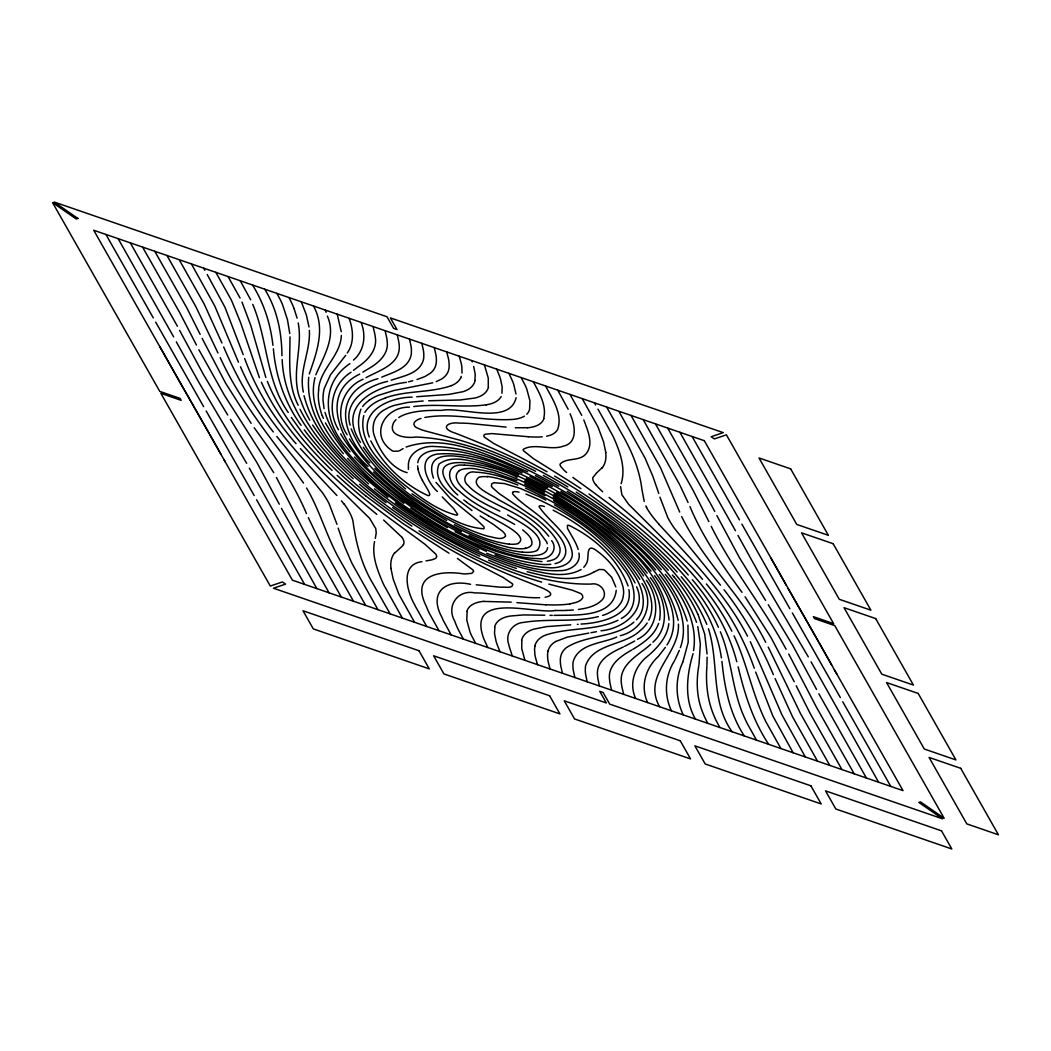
<?xml version="1.0" encoding="UTF-8"?>
<svg xmlns="http://www.w3.org/2000/svg" width="1051" height="1051" viewBox="0 0 1051 1051"><rect width="100%" height="100%" fill="white"/><g stroke="black" fill="none" stroke-linecap="round" stroke-linejoin="round"><path stroke-width="1.5" d="M707.113 657.203L706.942 665.138M669.106 620.037C662.13 561.011 599.582 523.7 554.022 494.272M341.339 335.479C340.642 356.118 319.74 369.164 318.545 389.816M706.903 666.216C705.615 683.058 707.349 700.268 714.063 715.889A179.813 59.132 29.1 0 0 716.335 720.96L719.843 727.489M408.458 467.419C406.868 452.902 422.489 445.204 435.127 446.53C476.996 448.146 515.896 467.117 552.248 486.495M408.458 467.577L408.353 469.442M516.107 397.725C509.551 425.694 460.64 406.277 441.499 410.389A371.266 122.1 29.1 0 0 433.17 410.376L428.322 410.534A266.192 87.535 29.1 0 0 417.759 411.48L416.354 411.69A214.47 70.535 29.1 0 0 407.499 413.647L406.382 414.002A172.811 56.833 29.1 0 0 398.776 417.523M462.02 373.079L461.823 366.536A187.84 61.773 29.1 0 0 461.192 363.212L459.234 356.158M620.602 486.626L621.837 494.64L628.564 504.257L691.742 567.054A373.499 122.836 29.1 0 1 700.702 577.17L702.528 579.324M547.663 547.637C546.717 554.468 537.967 555.651 532.384 555.624M699.033 664.14L700.347 643.908L697.785 626.58M698.889 665.191C696.064 680.93 696.577 697.444 702.685 712.394A219.409 72.164 29.1 0 0 704.525 716.821L707.625 723.285M668.817 623.663C667.477 636.052 658.99 645.984 650.135 654.09M693.555 650.608C698.074 622.258 682.611 595.418 665.257 574.306M308.692 377.335C304.54 429.412 351.967 467.275 387.911 497.281M417.772 462.729C418.824 455.004 427.192 451.181 434.168 450.511C459.812 448.251 484.734 457.789 508.237 466.854A138.075 45.403 29.1 0 1 522.137 472.924M693.056 653.669C686.947 674.125 683.767 698.889 695.407 719.068M374.563 541.58C371.634 555.769 377.375 569.892 382.814 582.74A241.94 79.561 29.1 0 0 383.943 585.131L402.323 618.054M501.944 393.219L502.168 386.965L500.618 379.516A193.003 63.467 29.1 0 0 499.409 375.824L496.703 369.137M309.296 373.946C316.811 352.164 325.784 328.162 313.474 305.999M474.934 380.423L475.223 374.301L473.659 366.431M521.795 640.44L521.743 648.559L524.909 660.343M659.529 620.143C663.733 596.377 646.969 575.225 632.426 558.396C609.685 533.685 582.241 513.689 553.207 497.005M488.268 386.86L488.268 378.071L484.432 364.907M621.154 483.67C625.989 468.247 620.09 452.232 613.915 438.136A241.94 79.561 29.1 0 0 612.772 435.745L598.019 409.194M494.876 627.171L494.522 633.569L496.098 641.36A193.003 63.467 29.1 0 0 497.32 645.038L500.026 651.725M375.299 538.362L376.232 532.91L375.759 528.627L369.676 518.393L320.713 470.309L300.336 448.646M535.051 645.866L534.617 648.651A129.996 42.749 29.1 0 0 534.565 649.636L534.893 654.326A187.84 61.773 29.1 0 0 535.524 657.65L537.481 664.705M548.123 650.871L547.794 652.408A130.915 43.052 29.1 0 0 547.545 655.062L547.716 658.701A179.971 59.184 29.1 0 0 548.241 661.999L550.015 669.04M315.024 377.611C307.68 405.936 325.823 433.078 343.335 453.638M467.143 611.419L466.775 619.985L469.915 631.69A138.285 45.469 29.1 0 0 471.426 635.33L475.604 643.304M315.852 374.787C323.629 356.394 336.556 336.675 327.36 316.101M680.339 647.666C689.929 621.68 675.373 594.577 659.411 574.529M543.709 418.561C546.888 405.568 539.216 392.772 533.33 381.763M363.804 415.552C357.55 442.392 382.065 464.319 399.59 480.964C416.748 494.601 434.864 509.656 456.476 515.148A6.385 2.102 29.1 0 0 457.632 514.32L453.704 508.658A85.538 28.127 29.1 0 0 452.547 507.449L442.235 496.913M461.244 376.389L460.64 377.848M682.953 661.762L688.195 642.345L687.945 625.135M682.769 662.261C674.913 678.92 675.399 698.298 683.255 714.877M679.327 650.372L674.965 659.897M648.835 620.156C656.888 603.563 647.193 584.842 637.563 571.192C615.61 541.475 585.249 519.102 553.641 500.565M674.479 660.856C664.941 675.793 663.89 694.685 671.379 710.739M360.9 409.181C349.182 442.156 383.628 469.455 405.62 488.938M666.965 644.946C681.757 622.599 669.237 594.551 654.537 575.633M347.303 352.965C354.502 342.81 353.189 329.449 349.129 318.361M647.166 623.033L646.877 623.453A298.418 98.137 29.1 0 1 640.112 630.653C624.557 645.761 593.736 643.015 585.643 665.533A141.53 46.546 29.1 0 0 585.394 667.254L585.289 670.866A179.012 58.869 29.1 0 0 585.683 674.703L587.194 681.797M665.388 647.363L658.438 656.297M345.7 355.356L330.513 374.734L324.312 388.358A306.025 100.646 29.1 0 0 323.025 400.378L324.089 408.708M394.703 553.062L401.692 546.704A78.47 25.802 29.1 0 0 403.492 544.51M602.013 467.8L597.796 471.833M658.084 656.717C645.485 668.291 640.164 686.526 647.6 702.515M636.38 619.775C647.836 608.03 643.251 589.506 635.474 577.065C616.162 545.811 585.604 523.359 554.481 504.861M583.765 567.29L584.658 566.253A134.607 44.273 29.1 0 0 586.208 563.783C589.9 559.487 585 543.525 594.787 549.397C607.964 558.37 619.249 571.652 623.098 587.364A150.385 49.463 29.1 0 1 623.571 593.907L623.02 597.612A174.019 57.227 29.1 0 1 620.655 603.221L618.408 606.217A201.477 66.252 29.1 0 1 613.324 610.5L608.214 613.285A238.367 78.391 29.1 0 1 603.852 615.006L602.604 615.413M353.491 360.099C364.382 350.876 366.326 335.269 361.071 322.473M652.934 642.2C672.115 625.332 664.416 595.523 650.333 577.603M349.865 363.685C319.189 384.088 324.023 423.422 347.185 448.199A190.77 62.745 29.1 0 0 349.957 451.746M649.295 654.878C635.619 664.666 628.196 682.335 635.645 698.403M650.714 644.342C638.798 655.115 618.33 664.56 621.469 683.899A208.886 68.696 29.1 0 0 621.916 686.907L623.65 694.277M633.924 622.139C614.756 638.272 586.984 634.489 566.45 647.587A140.414 46.178 29.1 0 0 561.181 654.826L560.695 656.678A133.582 43.932 29.1 0 0 560.328 659.7L560.367 662.524A175.372 57.674 29.1 0 0 560.84 666.295L562.482 673.323M596.994 472.477L592.843 477.627A27.733 9.117 29.1 0 0 595.667 484.629M351.06 372.225C331.696 384.324 326.782 410.521 338.475 429.741M353.491 370.32L357.76 367.075M358.43 366.549C368.113 360.007 377.585 349.602 375.26 336.977A208.886 68.696 29.1 0 0 374.813 333.955L373.079 326.585M369.229 400.286L367.272 401.784A239.562 78.786 29.1 0 0 362.648 406.527M581.124 569.55C563.27 579.272 541.541 572.414 523.096 568.157C476.957 554.521 434.221 530.939 395.347 502.864M637.497 639.31C660.028 628.183 660.067 598.518 646.352 580.297M359.718 374.117C317.796 394.361 342.114 443.627 368.047 466.513M459.392 470.612C451.024 476.97 461.271 487.244 466.749 491.763C476.615 500.04 488.334 505.61 499.856 511.154M537.324 550.251C549.042 535.287 517.92 521.296 507.607 514.977M362.845 372.146L367.114 369.532M367.863 369.072C377.926 363.528 389.015 354.292 387.175 341.457A194.685 64.032 29.1 0 0 386.755 337.988L385.139 330.723M524.383 416.157L522.728 417.05A107.675 35.406 29.1 0 1 512.901 419.428C483.539 421.372 454.124 412.36 424.854 417.444M632.965 649.282C642.844 643.265 653.275 636.289 657.9 625.2A278.975 91.739 29.1 0 0 658.596 623.374M407.144 472.648C390.538 468.286 378.413 449.526 373.617 433.511A150.385 49.463 29.1 0 1 373.144 426.956L373.696 423.264A174.019 57.227 29.1 0 1 376.061 417.641L378.321 414.659A201.477 66.252 29.1 0 1 383.392 410.363L388.515 407.591A240.548 79.114 29.1 0 1 394.401 405.371L407.841 402.428L423.185 400.996M631.887 649.938C621.023 655.995 607.557 665.086 609.541 679.419A194.685 64.032 29.1 0 0 609.961 682.874L611.577 690.139M621.325 618.435C640.361 608.608 635.369 582.99 623.887 569.13C605.875 543.866 580.52 524.357 553.115 510.182M634.725 641.005L624.583 646.365M555.782 641.478L567.146 637.182L588.823 633.083M594.143 571.902L599.267 569.458L603.195 569.616A3.495 1.143 29.1 0 1 604.903 570.391L611.682 577.301L615.794 586.905M363.094 379.24C341.47 388.2 334.139 415.447 347.158 434.759M593.841 572.086C573.373 583.62 548.517 577.078 527.155 571.718M403.137 448.632L399.59 450.59A71.744 23.595 29.1 0 1 398.395 451.115L393.521 451.26A3.495 1.143 29.1 0 1 391.826 450.472C369.019 435.101 384.495 406.553 409.43 407.184M365.998 377.637C379.096 370.491 400.825 364.263 399.209 345.464A185.856 61.116 29.1 0 0 398.828 342.061L397.291 334.888M623.388 646.956C611.748 652.251 595.746 660.054 597.52 675.399A185.856 61.116 29.1 0 0 597.888 678.815L599.425 685.988M406.093 447.056C447.161 433.078 490.318 456.213 527.655 471.794M617.988 620.261C595.168 631.204 568.709 627.066 545.18 635.251A128.458 42.25 29.1 0 0 534.906 645.8M451.536 385.612C430.187 393.087 406.632 390.236 385.27 397.909M377.953 378.649C331.275 391.826 341.05 434.917 369.781 462.913M518.012 543.525C526.065 538.716 513.939 530.676 509.604 527.878A39.071 12.848 29.1 0 0 505.807 525.526L504.467 524.738A85.026 27.957 29.1 0 0 500.223 522.321L488.308 515.739M620.248 635.671C643.081 630.245 655.771 603.786 642.043 583.476M381.763 377.138C392.654 372.474 408.038 368.691 411.072 355.343A141.53 46.546 29.1 0 0 411.335 353.622L411.427 349.996A179.012 58.869 29.1 0 0 411.046 346.173L409.522 339.066M436.244 381.618L440.947 379.385A133.897 44.037 29.1 0 0 448.672 370.031L448.935 368.467A130.915 43.052 29.1 0 0 449.184 365.814L449.013 362.175A179.971 59.184 29.1 0 0 448.488 358.864L446.714 351.835M513.532 491.802L512.98 492.078A8.934 2.943 29.1 0 0 513.046 494.364C523.056 505.242 536.535 512.376 546.967 522.886C556.071 531.78 574.976 549.844 560.472 561.576A93.631 30.794 29.1 0 1 555.02 563.625M616.74 636.985C602.775 643.488 579.022 643.304 573.307 661.158A137.523 45.219 29.1 0 0 572.926 663.89L572.926 666.741A175.622 57.752 29.1 0 0 573.334 670.525L574.884 677.58M421.017 418.429C417.786 419.257 411.558 422.279 414.764 426.246A3.731 1.222 29.1 0 0 416.616 427.678L421.28 429.714A50.028 16.448 29.1 0 0 426.772 431.33L460.43 440.356A180.338 59.303 29.1 0 1 535.603 471.282M387.583 381.355C367.561 385.835 342.81 401.088 350.154 425.13M417.011 379.542L424.932 376.547L430.266 373.289A140.414 46.178 29.1 0 0 435.548 366.05L436.02 364.185A133.582 43.932 29.1 0 0 436.388 361.163L436.349 358.338A175.372 57.674 29.1 0 0 435.876 354.568L434.234 347.539M391.208 380.226C402.822 376.113 419.73 373.696 423.422 359.718A137.523 45.219 29.1 0 0 423.789 356.972L423.803 354.134A175.622 57.752 29.1 0 0 423.395 350.338L421.845 343.283M432.723 382.814L393.941 390.499L377.953 395.491A283.376 93.197 29.1 0 0 369.216 400.273M412.767 380.738L408.497 381.828M406.448 382.314C375.352 386.151 336.084 405.279 360.427 442.353M421.937 561.681C400.116 564.269 406.803 590.885 414.239 603.97A163.588 53.798 29.1 0 0 415.46 606.44L426.745 626.475M601.027 630.771C622.415 628.945 647.652 610.644 636.617 586.786M546.586 436.244L550.474 435.18A94.8 31.175 29.1 0 0 557.831 428.992C562.719 413.923 552.3 398.697 545.548 385.98M596.429 631.717L590.951 632.715M569.957 603.786L570.929 603.616A148.257 48.753 29.1 0 0 574.463 602.801C577.971 602.17 585.775 598.689 581.663 594.327A3.587 1.182 29.1 0 0 580.559 593.473L572.427 590.215L548.832 584.106M486.35 404.845C462.269 407.998 437.86 403.387 413.739 406.566M426.036 560.892L430.91 560.038A116.411 38.283 29.1 0 0 432.158 559.763L435.626 558.423L436.704 556.675A13.965 4.598 29.1 0 0 435.692 554.022L424.985 544.273L384.771 514.754A295.016 97.02 29.1 0 1 337.148 475.341M524.883 548.438L525.631 548.307M545.114 597.244C562.508 593.815 534.105 585.105 530.558 583.252C472.622 561.155 417.47 531.175 369.124 492.183A215.337 70.824 29.1 0 1 359.652 484.314M578.457 609.462L581.729 608.963A209.74 68.972 29.1 0 0 590.334 606.874A175.753 57.792 29.1 0 0 596.981 603.944L597.743 603.458A145.524 47.86 29.1 0 0 600.41 601.448C609.711 594.643 601.277 581.912 591.201 584.067C555.611 584.816 520.941 574.148 488.584 560.144M412.163 397.173C390.841 397.068 358.562 410.507 369.295 437.019M483.788 601.422L511.246 602.144M581.032 624.058C600.857 623.112 633.372 615.912 628.905 589.598M416.695 396.726L448.895 394.401L462.992 391.695A122.783 40.385 29.1 0 0 475.144 380.541M527.379 427.704L515.305 427.783M573.334 610.014L566.791 610.408M542.237 436.835L539.78 436.993A164.744 54.179 29.1 0 1 528.311 436.717M578.168 624.307L577.393 624.373M570.732 624.846L546.533 626.619L533.724 629.168A122.783 40.385 29.1 0 0 521.585 640.335M539.715 597.691L538.165 597.73A211.553 69.576 29.1 0 1 527.497 597.415L482.343 593.132A180.759 59.447 29.1 0 0 474.921 592.922C457.697 589.138 446.005 606.23 454.728 621.088A188.72 62.062 29.1 0 0 455.924 624.32A210.87 69.353 29.1 0 0 456.699 626.186A188.589 62.022 29.1 0 0 458.262 629.588L463.386 639.1M428.703 400.759L460.062 399.984L474.71 398.066A117.37 38.598 29.1 0 0 488.531 386.991M464.332 465.238C444.218 462.821 446.951 482.698 459.156 490.935C471.952 503.035 488.058 510.641 503.639 518.445A79.81 26.249 29.1 0 1 510.405 521.992L512.047 522.925A41.055 13.505 29.1 0 1 514.714 524.475M542.001 561.615C469.508 552.931 404.044 508.894 354.397 457.08M554.008 615.4C574.818 614.743 612.904 618.33 616.241 590.347M552.261 615.374L550.015 615.321M555.23 610.486C535.774 614.375 471.216 592.015 482.107 633.582A278.646 91.634 29.1 0 0 482.921 636.289A155.587 51.171 29.1 0 0 484.235 639.836L487.809 647.521M544.786 615.203L523.451 614.927L510.366 616.031A112.877 37.127 29.1 0 0 494.548 626.987M545.942 604.824L516.908 602.643M528.338 436.743L491.737 433.577L485.299 434.208L483.907 435.101L483.933 436.415A5.557 1.826 29.1 0 0 484.511 437.242L493.707 443.456L527.72 461.192A275.874 90.728 29.1 0 1 541.173 468.47L547.019 471.741M470.559 584.29C445.65 578.851 428.322 592.225 441.854 617.16A153.551 50.501 29.1 0 0 443.391 620.655L451.168 634.896M506.135 427.1L469.206 423.435A217.071 71.389 29.1 0 0 459.497 423.119C447.371 421.569 439.397 428.296 455.267 433.13C494.023 448.291 532.332 464.989 567.816 486.902M509.236 544.168C489.805 541.764 471.728 533.409 454.4 524.685M522.478 552.195C503.784 550.212 486.101 543.117 469.088 535.471M476.221 584.803L498.568 587.023A172.009 56.57 29.1 0 0 501.958 587.22C504.966 586.747 512.573 588.823 512.796 584.448A5.557 1.826 29.1 0 0 512.205 583.62L503.022 577.419L473.108 561.851A248.851 81.833 29.1 0 1 419.007 530.847M541.685 582.109C488.084 566.358 438.004 539.859 392.627 507.502M503.797 550.593C455.201 534.841 410.507 507.199 373.525 472.057M516.396 568.433C464.726 550.934 416.787 523.056 374.445 488.807M525.96 494.062C569.511 511.916 612.352 540.608 635.093 582.885M495.047 554.81C512.047 561.168 529.665 566.725 547.913 567.593C558.134 568.972 575.068 564.492 571.915 551.026C567.422 532.226 549.2 521.795 539.084 506.7A6.385 2.102 29.1 0 1 540.227 505.715L541.974 505.886A13.216 4.349 29.1 0 1 544.405 506.543M516.947 480.714L493.445 472.438L474.237 468.68A67.987 22.36 29.1 0 0 459.313 470.559M486.337 551.341C423.881 523.004 360.073 484.156 325.429 422.936M486.705 553.273C510.077 562.535 534.723 571.849 560.262 570.614C569.787 570.824 581.374 563.888 578.917 553.049M517.039 477.377C501.327 466.986 413.253 444.258 453.165 490.646A53.548 17.604 29.1 0 0 457.776 495.021M518.655 474.776C504.454 468.234 418.167 433.879 433.459 478.113M525.447 488.124C569.734 508.815 613.311 537.271 639.849 579.324M478.993 549.936C430.253 527.655 384.311 497.662 347.539 458.381M524.646 484.051C570.049 505.557 614.126 534.512 643.619 575.948M479.755 556.215C415.854 525.421 352.847 484.866 312.646 425.064M524.777 480.806C571.008 502.904 615.439 532.266 647.153 573.123M526.406 478.31C573.11 501.025 617.752 530.702 651.016 571.061M529.901 476.602C576.776 499.948 621.299 530.006 655.653 569.905M461.336 531.74C418.377 509.249 375.627 480.741 349.418 438.937M535.419 475.643C582.057 499.777 626.383 530.085 661.315 569.629M455.07 531.767C481.24 544.838 508.999 558.002 538.756 558.62C549.187 560.419 558.725 549.857 551.63 540.621M544.904 495.717C523.096 484.747 500.105 473.226 475.262 472.149C466.591 470.191 460.811 479.9 468.234 485.588A24.239 7.974 29.1 0 0 473.147 490.278C490.344 503.455 511.811 509.564 529.008 522.794A42.657 14.031 29.1 0 1 538.27 530.624L546.546 541.725A51.946 17.079 29.1 0 1 547.269 543.761M545.285 489.438C525.04 478.625 503.889 469.193 481.673 463.241C468.155 460.601 451.234 454.952 439.055 464.095C430.542 484.248 459.011 499.619 471.965 510.563M543.301 475.433C589.348 500.499 633.175 531.07 668.318 570.286M547.781 487.519C513.624 470.349 476.629 450.787 437.308 454.085C415.868 457.421 426.732 482.054 437.334 491.474M447.384 527.628C406.33 503.968 365.393 475.236 340.616 433.866M446.714 520.547C408.957 498.043 368.507 470.94 351.192 428.834M558.672 486.232C514.688 461.783 466.986 439.082 415.854 437.019C406.829 438.438 387.07 436.388 393.626 422.686A122.074 40.148 29.1 0 1 396.03 419.717M556.505 492.407C605.481 523.503 663.917 560.13 678.145 620.34M554.586 476.09C599.412 502.378 642.266 533.199 677.107 572.033M560.919 491.448C611.248 523.529 668.383 561.168 687.157 621.075M567.251 491.29C618.632 524.278 674.046 563.06 696.563 622.337M448.974 553.194L403.137 523.674L366.313 496.348M576.237 492.104C627.841 526.131 681.547 565.963 706.824 624.347M457.369 558.423L472.963 569.931A8.237 2.706 29.1 0 1 473.673 571.324L471.899 573.334L465.632 573.925A145.55 47.86 29.1 0 1 463.741 573.899C439.581 570.089 410.376 574.805 426.351 606.361A201.28 66.2 29.1 0 0 429.439 613.482L438.963 630.679M480.097 515.949L491.027 522.899A91.949 30.243 29.1 0 1 493.628 524.594L502.496 531.241A12.927 4.257 29.1 0 1 505.518 536.246C501.327 540.858 493.51 537.008 488.295 536.338C471.676 531.661 456.095 523.91 441.144 515.384C411.493 497.688 382.695 476.287 363.318 447.227M411.9 526.104C371.752 499.422 333.206 468.772 304.264 429.833M580.875 488.636L579.246 487.559A315.602 103.786 29.1 0 0 569.038 480.964L533.698 458.814L523.753 450.932A8.237 2.706 29.1 0 1 523.043 449.539C533.435 442.642 550.947 450.918 563.467 446.11C578.589 442.76 574.792 424.105 570.076 413.766M588.967 494.036L630.403 524.515A253.816 83.476 29.1 0 1 678.657 569.287C694.527 586.589 708.755 605.757 718.411 627.263M410.718 508.159C450.485 534.46 494.088 559.119 542.211 564.505A99.832 32.831 29.1 0 0 550.816 564.321M466.762 502.194L463.767 499.961M411.966 493.839C433.748 508.211 457.067 526.879 483.749 528.798A8.934 2.943 29.1 0 0 483.67 526.512L476.812 519.943A91.253 30.006 29.1 0 0 474.632 518.222L450.551 498.713L435.994 482.396M386.006 502.641C352.361 476.931 319.373 447.634 300.021 409.286M572.848 477.443C613.731 506.858 654.957 536.851 688.274 574.989M522.689 529.888C526.853 533.488 532.87 538.007 531.845 544.208A47.308 15.555 29.1 0 1 525.539 548.241M376.849 514.373C331.722 477.141 285.977 436.559 261.397 382.249M383.615 520.022L401.324 536.667M609.081 497.451C655.679 535.984 704.209 576.132 731.824 631.191M368.559 483.867C341.365 459.747 313.224 432.027 304.041 395.649M353.202 478.678C318.729 447.673 283.993 408.314 282.167 359.547M332.077 470.454C305.539 444.941 281.077 415.92 267.335 381.368M374.839 468.378C411.887 504.874 457.724 534.407 508.421 547.335A66.318 21.808 29.1 0 0 524.948 548.491M318.006 451.562L303.411 434.339L291.337 417.431M336.885 495.481C300.152 456.462 261.935 416.8 240.508 366.825M658.714 524.094C691.006 559.119 725.426 593.408 747.511 636.21M296.027 443.693C274.166 418.534 256.168 389.868 244.66 358.509M681.193 576.749L685.107 581.479A279.211 91.818 29.1 0 1 695.46 595.273C708.61 613.889 718.135 635.277 721.406 657.926M692.307 579.692C712.67 603.497 728.882 631.231 736.751 661.696M672.351 574.989L673.901 576.854M595.746 484.656L598.439 487.677A65.806 21.637 29.1 0 0 602.709 491.815M706.403 583.988C727.187 608.949 743.517 637.537 754.263 668.213M341.444 500.854L343.822 503.849M276.833 436.507L322.499 492.774A172.443 56.715 29.1 0 1 328.924 503.284L336.99 524.357M720.513 585.157L674.216 528.088A172.443 56.715 29.1 0 1 667.792 517.591L659.936 497.176M273.286 431.935C253.015 405.988 236.606 377.217 223.679 346.975M724.047 589.742C744.226 615.65 760.477 644.421 773.352 674.597M548.78 536.246C535.59 519.575 516.251 509.485 497.99 499.383C492.63 495.021 468.693 486.245 478.704 477.351A46.494 15.292 29.1 0 1 487.546 476.747M741.993 592.344C722.3 565.267 702.909 537.6 689.929 506.543M254.184 427.731C273.812 454.925 293.465 482.488 306.472 513.611M745.08 596.797L770.79 637.142L794.214 681.705M301.085 425.353C284.821 403.006 275.664 376.192 273.378 348.761M251.097 423.29L225.623 383.208L202.147 338.435M303.516 483.092C274.613 442.09 241.099 403.794 220.25 357.655M765.562 600.384L739.221 557.293L716.874 515.581M230.445 419.362L257.035 462.782L279.29 504.204M768.281 604.719L792.507 644.972L816.535 689.377M227.725 415.027L203.671 374.931L179.616 330.408M288.237 412.478C265.798 380.252 267.729 339.486 252.739 304.396M306.59 488.032C320.397 511.443 327.045 538.27 340.852 561.694L365.695 605.429M789.879 608.739L741.875 524.147M792.375 612.996L840.353 697.575M203.644 406.684L155.693 322.118M206.154 410.954L254.184 495.546M273.746 472.674L224.297 395.097L198.889 349.76M818.361 641.307L788.211 588.691M178.368 379.569L208.991 433.025M834.389 669.763L836.938 674.269M770.869 557.923L786.279 585.276M818.86 642.2L831.656 664.928M692.083 436.48L739.47 519.917M842.757 701.805L890.801 786.411M679.879 432.276L735.464 530.702M878.597 782.207L811.07 661.854M667.661 428.072L710.108 502.838M866.379 778.003L818.847 693.778M655.456 423.855L693.069 490.239L708.873 521.638M854.174 773.786L816.469 707.257L788.749 654.064M643.238 419.651L679.406 484.183M841.956 769.582L810.203 713.563L796.224 685.804M631.034 415.434L660.462 467.656L679.695 512.047M829.751 765.364L800.573 713.695L768.242 647.061M619.236 411.966L645.012 458.026L652.697 475.893L658.767 493.405M817.533 761.16L792.599 716.927L775.112 678.591M606.611 407.026L623.493 436.769C632.492 452.745 639.442 470.191 641.806 488.465M805.316 756.956L781.944 714.838L750.348 641.714M594.393 402.809L595.615 404.963M793.111 752.739L772.813 715.902L755.669 672.062M582.188 398.605L597.204 425.497A180.483 59.355 29.1 0 1 598.347 427.902L603.55 441.801L605.783 452.442M780.893 748.535L766.179 722.273A235.069 77.301 29.1 0 1 764.865 719.633C751.938 692.688 746.749 662.866 734.058 635.842M569.97 394.401L581.729 415.342M768.688 744.331C753.12 720.92 744.555 693.975 738.144 666.873M557.753 390.184L568.157 409.233M756.47 740.114L747.314 723.64A249.481 82.044 29.1 0 1 744.739 718.24C731.864 690.835 732.061 659.581 720.355 631.809M744.266 735.91C729.736 713.747 724.481 687.354 721.945 661.407M252.463 284.966C263.972 303.122 270.527 324.036 272.932 345.319M240.245 280.748L250.677 299.811M228.041 276.544L240.088 298.064M215.823 272.327L230.55 298.602A235.069 77.301 29.1 0 1 231.864 301.243L240.705 322.933L259.426 377.703M414.541 622.258L399.511 595.378A180.483 59.355 29.1 0 1 398.368 592.961L393.179 579.075L390.933 568.42M203.618 268.123L204.84 270.278M207.231 274.508L224.927 307.207L243.201 354.634M191.4 263.919L214.785 306.025L238.485 362.24M390.118 613.85L373.223 584.106C361.57 564.873 355.869 542.933 352.926 520.862A107.32 35.287 29.1 0 0 344.058 503.915M179.603 260.451L204.13 303.936L221.919 342.981M377.9 609.633L351.901 563.231L344.294 545.679L338.159 528.114M166.978 255.498L195.683 306.288L217.977 352.991M154.76 251.294L186.526 307.299L200.137 334.349M353.478 601.225L321.317 544.444L308.324 517.644M142.555 247.077L179.774 312.725L196.445 345.03M341.273 597.007L303.187 529.783L276.466 477.509M130.337 242.873L177.435 326.257M329.055 592.803L281.432 508.342M118.132 238.656L173.665 336.937M316.837 588.586L249.337 468.129M105.915 234.452L153.288 317.888M256.589 499.777L304.632 584.382M159.778 346.594L177.855 378.675M209.964 434.733L221.065 454.479M223.784 459.313L225.361 462.072M732.048 731.693C710.318 701.188 719.265 662.445 708.44 628.761M264.668 289.17C277.109 309.033 281.786 332.576 281.944 355.737M309.756 420.177L306.761 414.606A296.71 97.572 29.1 0 1 301.02 401.154C289.748 375.772 303.253 348.906 298.195 322.907M521.125 377.559L525.303 385.533A138.285 45.469 29.1 0 1 526.801 389.172L529.954 400.891L529.573 409.443A104.312 34.302 29.1 0 1 526.801 414.252M276.886 293.374L280.381 299.903A179.813 59.132 29.1 0 1 282.666 304.987L287.462 319.714L289.774 333.535M808.311 656.888L757.824 571.218L737.999 535.458M246.67 463.32L199.348 383.221L176.318 341.877M786.109 649.255C763.328 606.952 732.534 569.484 711.238 526.341M710.594 503.705L714.733 511.443M765.653 642.279C743.11 596.797 703.947 562.101 681.692 516.606M422.41 480.438L428.033 490.16A84.08 27.654 29.1 0 1 428.782 491.526L429.82 494.298L429.294 495.494A4.821 1.59 29.1 0 1 427.731 495.494C403.689 484.38 382.879 464.529 370.793 440.908M646.667 507.397L645.931 505.886M289.091 297.591L292.204 304.054A219.409 72.164 29.1 0 1 294.03 308.482M508.907 373.355L512.494 381.04A157.046 51.644 29.1 0 1 513.794 384.587L515.962 393.967M679.8 484.971L680.181 485.759M680.562 486.534L688.063 502.509M697.995 614.375L704.722 634.147L707.073 653.958M241.993 302.11L250.755 325.376L265.837 377.467M301.309 301.795L306.314 314.801L309.02 326.992M298.169 405.252C287.422 383.917 289.945 359.862 289.997 336.885M583.83 419.927C587.64 430.385 594.314 444.56 585.617 454.282C578.97 461.625 566.069 457.356 560.012 464.2A13.965 4.598 29.1 0 0 561.024 466.854L564.019 470.178A34.828 11.456 29.1 0 0 566.647 472.516M323.38 418.351L322.381 415.815M294.03 308.482L297.105 318.151M512.297 655.969L509.525 647.521A209.333 68.84 29.1 0 1 508.776 644.473C504.822 633.884 512.796 622.915 523.884 622.376C546.612 618.645 569.918 622.061 592.619 617.83A285.741 93.973 29.1 0 0 598.347 616.622M325.337 310.124L326.099 312.305M472.004 361.084L472.28 361.899M659.502 706.627C641.885 674.571 679.971 654.563 678.434 624.163M337.226 314.249L341.273 331.735M644.21 501.432L641.938 489.438M628.091 585.985C618.014 559.053 594.538 537.639 568.998 525.369A4.821 1.59 29.1 0 0 567.422 525.369L567.501 528.443L574.306 540.424A156.796 51.565 29.1 0 1 575.383 542.539L575.817 543.433A126.737 41.685 29.1 0 1 578.142 549.463M324.969 412.334C335.794 446.36 363.922 471.321 390.63 493.339A159.082 52.314 29.1 0 0 403.899 503.337M418.022 469.14L417.615 465.882M303.358 392.089C298.563 371.069 310.636 351.27 309.349 330.382M570.128 603.918A241.296 79.35 29.1 0 1 545.811 604.719M466.867 611.275A103.195 33.934 29.1 0 1 483.696 601.343M513.427 491.723A18.051 5.938 29.1 0 1 519.023 492.157M548.044 650.832A133.897 44.037 29.1 0 1 555.795 641.491M487.23 476.458A73.084 24.028 29.1 0 1 517.828 485.063M537.403 550.317A67.987 22.36 29.1 0 1 522.4 552.117M488.334 515.673A79.469 26.13 29.1 0 1 466.578 502.26M518.077 543.564A46.494 15.292 29.1 0 1 509.183 544.116M422.463 480.465A131.782 43.341 29.1 0 1 417.943 469.101M501.156 396.503A112.496 36.995 29.1 0 1 486.271 404.793M674.085 576.894A272.025 89.466 29.1 0 1 697.838 614.31M391.025 568.473A165.138 54.31 29.1 0 1 394.506 552.957M401.653 536.759A30.085 9.893 29.1 0 1 403.387 544.457M366.247 496.361A253.816 83.476 29.1 0 1 318.072 451.575M566.804 610.408A356.512 117.252 29.1 0 1 555.217 610.473M322.197 415.736A283.678 93.289 29.1 0 1 318.689 389.882M545.745 500.04A90.347 29.717 29.1 0 0 539.189 496.703L520.39 488.452L504.519 483.578L494.062 482.724L491.789 483.696L491.369 485.812A12.205 4.02 29.1 0 0 492.249 487.454L499.067 493.51L536.509 518.971A67.08 22.058 29.1 0 1 552.8 534.696A68.538 22.544 29.1 0 1 559.316 546.086C561.786 551.854 558.278 558.659 552.195 560.091A88.993 29.27 29.1 0 1 547.321 561.221M532.45 555.677A89.177 29.323 29.1 0 1 503.757 550.527M490.725 469.455A111.235 36.588 29.1 0 1 544.444 492.249M464.266 465.186A89.177 29.323 29.1 0 1 490.909 469.731M364.881 412.386A244.594 80.441 29.1 0 1 385.481 398.053M460.732 377.9A129.431 42.566 29.1 0 1 451.483 385.586M543.919 418.679A99.175 32.62 29.1 0 1 527.484 427.783M605.691 452.403A165.138 54.31 29.1 0 1 602.21 467.918M658.872 524.121A118.973 39.123 29.1 0 1 646.365 507.291M77.879 218.45L76.263 219.002L52.55 202.58L159.778 391.406L180.063 398.395L181.153 400.326L160.882 393.337L270.304 586.038L282.377 581.952L285.544 584.133L273.47 588.218L606.322 702.948L599.727 691.322L603.103 692.491L609.698 704.104L942.563 818.834L918.837 802.412L920.453 801.874L944.166 818.295L834.744 625.595L814.459 618.605L813.369 616.674L833.64 623.663L726.412 434.838L714.352 438.924L711.185 436.73L723.259 432.644L390.394 317.914L396.989 329.541L393.626 328.385L387.018 316.758L54.153 202.028L77.879 218.45M790.654 468.864L759.019 457.96L796.763 524.436L828.398 535.34L790.654 468.864M704.301 440.697L93.71 230.248L292.414 580.178L903.019 790.628L704.301 440.697M833.167 543.722L801.532 532.831L839.276 599.293L870.911 610.197L833.167 543.722M875.68 618.592L844.045 607.688L881.789 674.164L913.424 685.068L875.68 618.592M918.193 693.45L886.558 682.546L924.302 749.021L955.937 759.926L918.193 693.45M960.706 768.32L929.071 757.416L966.815 823.892L998.45 834.796L960.706 768.32M419.007 650.753L303.003 610.762L313.303 628.892L429.294 668.883L419.007 650.753M549.634 695.775L433.643 655.798L443.929 673.927L559.92 713.905L549.634 695.775M680.26 740.797L564.269 700.82L574.555 718.95L690.56 758.927L680.26 740.797M810.886 785.82L694.895 745.842L705.195 763.972L821.186 803.949L810.886 785.82M941.512 830.842L825.521 790.864L835.821 808.994L951.812 848.972L941.512 830.842"/></g></svg>
